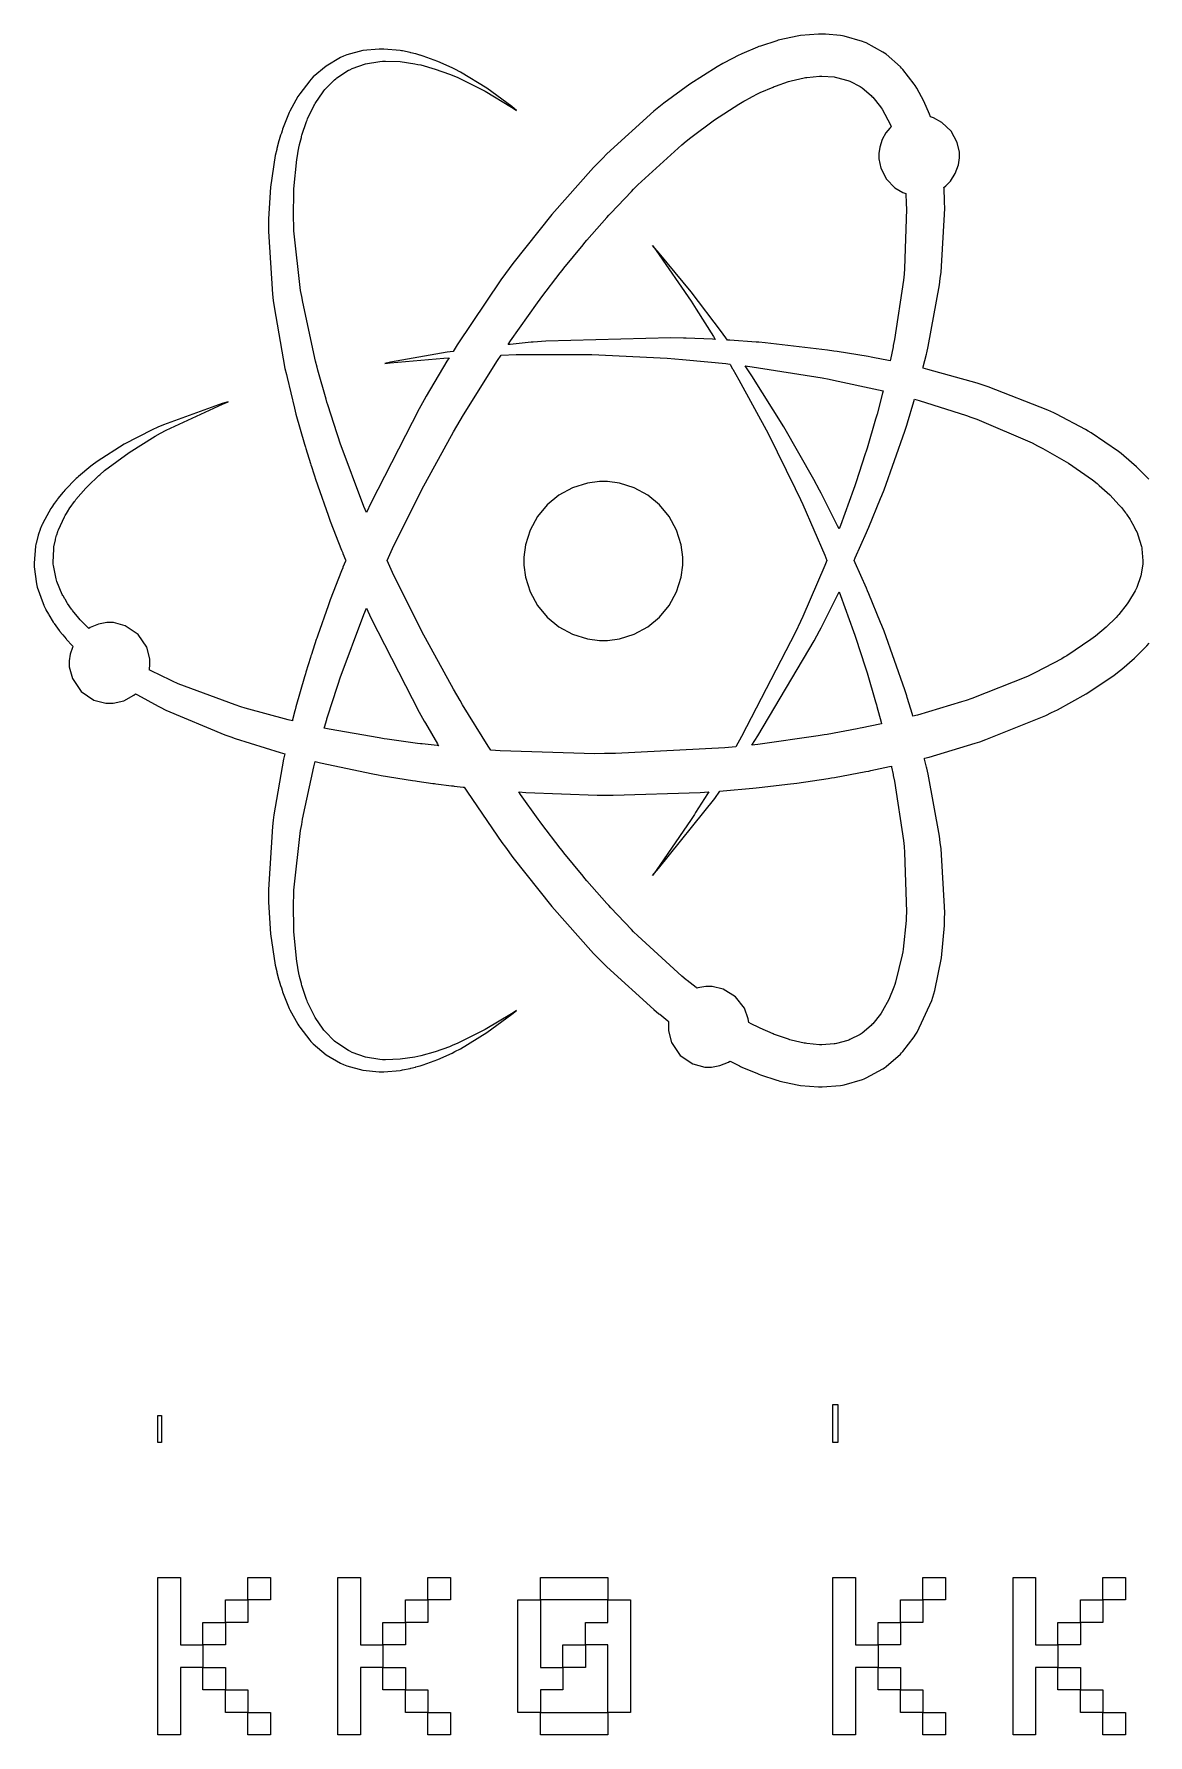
# Model space of a CAD drawing. Extents: x 0 to 3000, y 0 to 2000.
# Drawn here: x 2011.6 to 2176.7, y 1576.7 to 1828.6 of the extents above; entities that cross this region are included whole.
import ezdxf

# ---------------------------------------------------------------- set-up
doc = ezdxf.new("R2010")
doc.units = 0
doc.header["$MEASUREMENT"] = 0
doc.layers.add('design', color=1, linetype='Continuous')
doc.layers.add('invert_pattern', color=3, linetype='Continuous')

msp = doc.modelspace()

# ---------------------------------------------------------------- linework, layer by layer
at = {"layer": 'design'}
msp.add_lwpolyline([(2176.77, 1762.68), (2174.97, 1764.5), (2173.07, 1766.14), (2172.68, 1766.45), (2172.29, 1766.76), (2168.23, 1769.52), (2167.81, 1769.76), (2167.39, 1770.01), (2163.13, 1772.28), (2162.7, 1772.48), (2161.83, 1772.89), (2152.98, 1776.35), (2152.08, 1776.64), (2151.36, 1776.88), (2144.07, 1778.92), (2143.34, 1779.1), (2143.38, 1779.29), (2143.85, 1781.2), (2143.89, 1781.39), (2144.1, 1782.3), (2145.78, 1791.47), (2145.9, 1792.4), (2146.02, 1793.33), (2146.56, 1802.77), (2146.54, 1803.73), (2146.54, 1803.91), (2146.46, 1805.71), (2146.44, 1805.89), (2146.7, 1806.1), (2147.39, 1806.82), (2148.11, 1807.94), (2148.57, 1809.21), (2148.73, 1810.24), (2148.73, 1810.59), (2148.73, 1811.08), (2148.41, 1812.53), (2147.51, 1814.2), (2146.15, 1815.5), (2144.88, 1816.19), (2144.43, 1816.32), (2144.29, 1816.72), (2143.45, 1818.68), (2142.41, 1820.59), (2142.17, 1820.96), (2142.03, 1821.19), (2140.36, 1823.35), (2140.17, 1823.55), (2139.98, 1823.75), (2137.87, 1825.6), (2137.63, 1825.76), (2137.4, 1825.92), (2134.91, 1827.28), (2134.64, 1827.39), (2134.38, 1827.5), (2131.67, 1828.28), (2131.4, 1828.33), (2131.12, 1828.38), (2128.87, 1828.6), (2128.11, 1828.6), (2127.84, 1828.6), (2125.19, 1828.38), (2124.93, 1828.34), (2124.67, 1828.3), (2122.15, 1827.75), (2121.9, 1827.68), (2121.66, 1827.61), (2119.26, 1826.82), (2119.03, 1826.73), (2118.8, 1826.64), (2116.52, 1825.67), (2116.29, 1825.56), (2116.07, 1825.46), (2113.9, 1824.34), (2113.69, 1824.22), (2112.83, 1823.76), (2108.78, 1821.18), (2104.95, 1818.35), (2104.21, 1817.76), (2103.47, 1817.16), (2096.52, 1810.84), (2095.86, 1810.17), (2094.54, 1808.84), (2088.33, 1801.89), (2082.56, 1794.61), (2081.47, 1793.11), (2080.78, 1792.18), (2074.32, 1782.59), (2073.71, 1781.6), (2072.86, 1781.48), (2064.44, 1779.98), (2063.6, 1779.8), (2064.4, 1779.89), (2072.34, 1780.6), (2073.13, 1780.66), (2072.81, 1780.15), (2069.75, 1774.97), (2069.45, 1774.44), (2068.68, 1773.08), (2061.55, 1759.14), (2060.91, 1757.72), (2060.52, 1758.64), (2057, 1768.02), (2056.68, 1768.96), (2056.54, 1769.39), (2055.17, 1773.66), (2055.04, 1774.09), (2054.91, 1774.52), (2053.69, 1778.83), (2053.58, 1779.26), (2053.35, 1780.13), (2051.44, 1788.87), (2051.29, 1789.75), (2051.14, 1790.63), (2050.15, 1799.47), (2050.12, 1800.35), (2050.08, 1801.24), (2050.12, 1805.65), (2050.56, 1810.01), (2050.71, 1810.86), (2050.73, 1810.97), (2050.94, 1812.03), (2050.96, 1812.14), (2050.99, 1812.24), (2051.25, 1813.29), (2051.28, 1813.4), (2051.33, 1813.61), (2052.01, 1815.64), (2052.09, 1815.84), (2052.16, 1816.04), (2053.07, 1817.95), (2053.17, 1818.13), (2053.27, 1818.32), (2054.45, 1820.05), (2054.58, 1820.21), (2054.71, 1820.37), (2056.17, 1821.84), (2056.33, 1821.97), (2056.49, 1822.1), (2058.22, 1823.23), (2058.41, 1823.32), (2058.78, 1823.5), (2060.76, 1824.19), (2062.85, 1824.55), (2063.28, 1824.57), (2063.71, 1824.6), (2065.88, 1824.53), (2068.06, 1824.21), (2068.49, 1824.11), (2068.92, 1824.02), (2071.07, 1823.42), (2073.18, 1822.66), (2073.59, 1822.49), (2074.43, 1822.15), (2078.47, 1820.12), (2082.37, 1817.78), (2083.13, 1817.28), (2082.43, 1817.86), (2078.74, 1820.56), (2074.82, 1822.96), (2074, 1823.38), (2073.59, 1823.59), (2071.48, 1824.54), (2069.29, 1825.34), (2068.84, 1825.48), (2068.78, 1825.49), (2068.22, 1825.66), (2068.17, 1825.67), (2067.48, 1825.84), (2067.37, 1825.87), (2066.21, 1826.1), (2066.09, 1826.12), (2065.86, 1826.16), (2063.48, 1826.38), (2063.24, 1826.38), (2062.76, 1826.38), (2060.34, 1826.14), (2057.96, 1825.5), (2057.51, 1825.3), (2057.05, 1825.11), (2054.91, 1823.85), (2053.01, 1822.24), (2052.67, 1821.88), (2052.5, 1821.69), (2051, 1819.74), (2050.86, 1819.54), (2050.73, 1819.33), (2049.56, 1817.19), (2049.46, 1816.97), (2049.36, 1816.75), (2048.47, 1814.51), (2048.39, 1814.28), (2048.28, 1813.94), (2048.17, 1813.6), (2047.96, 1812.91), (2047.93, 1812.79), (2047.63, 1811.64), (2047.6, 1811.52), (2047.38, 1810.6), (2046.67, 1805.92), (2046.38, 1801.23), (2046.37, 1800.29), (2046.36, 1799.35), (2046.97, 1790.05), (2047.08, 1789.13), (2047.2, 1788.2), (2048.82, 1779.06), (2049.02, 1778.16), (2049.12, 1777.71), (2050.21, 1773.21), (2050.33, 1772.76), (2050.44, 1772.31), (2051.7, 1767.86), (2051.84, 1767.42), (2051.9, 1767.2), (2052.59, 1764.99), (2052.66, 1764.77), (2052.73, 1764.55), (2053.45, 1762.35), (2053.53, 1762.13), (2053.67, 1761.69), (2055.21, 1757.34), (2055.37, 1756.9), (2055.53, 1756.47), (2057.2, 1752.17), (2057.38, 1751.74), (2057.41, 1751.64), (2057.8, 1750.72), (2057.83, 1750.63), (2057.8, 1750.54), (2057.41, 1749.62), (2057.38, 1749.53), (2057.2, 1749.1), (2055.53, 1744.79), (2055.37, 1744.36), (2055.21, 1743.93), (2053.67, 1739.57), (2053.53, 1739.13), (2053.45, 1738.91), (2052.73, 1736.71), (2052.66, 1736.49), (2052.59, 1736.27), (2051.9, 1734.07), (2051.84, 1733.84), (2051.7, 1733.4), (2050.44, 1728.95), (2050.33, 1728.5), (2050.29, 1728.37), (2049.95, 1727), (2049.91, 1726.87), (2049.27, 1727.02), (2042.91, 1728.77), (2042.28, 1728.96), (2041.42, 1729.23), (2032.99, 1732.38), (2032.17, 1732.75), (2031.88, 1732.88), (2029, 1734.27), (2028.72, 1734.42), (2028.73, 1734.5), (2028.81, 1735.22), (2028.81, 1735.45), (2028.81, 1736.04), (2028.34, 1737.78), (2027.06, 1739.68), (2025.16, 1740.96), (2023.42, 1741.42), (2022.84, 1741.42), (2022.43, 1741.42), (2021.21, 1741.2), (2019.98, 1740.7), (2019.75, 1740.56), (2019.68, 1740.63), (2019.01, 1741.3), (2018.94, 1741.37), (2018.72, 1741.6), (2018.5, 1741.84), (2018.08, 1742.32), (2018.01, 1742.4), (2017.34, 1743.23), (2017.28, 1743.31), (2017.21, 1743.4), (2016.61, 1744.26), (2016.56, 1744.35), (2016.23, 1744.88), (2016.2, 1744.93), (2015.95, 1745.38), (2015.93, 1745.43), (2015.83, 1745.61), (2015.02, 1747.51), (2014.97, 1747.7), (2014.91, 1747.9), (2014.52, 1749.9), (2014.5, 1750.1), (2014.48, 1750.31), (2014.55, 1752.35), (2014.58, 1752.56), (2014.59, 1752.66), (2014.8, 1753.67), (2014.82, 1753.78), (2014.99, 1754.38), (2015, 1754.43), (2015.17, 1754.93), (2015.19, 1754.98), (2015.26, 1755.17), (2016.16, 1757.11), (2016.27, 1757.29), (2016.43, 1757.58), (2016.44, 1757.6), (2016.58, 1757.83), (2016.6, 1757.85), (2016.95, 1758.4), (2017.01, 1758.49), (2017.65, 1759.38), (2017.72, 1759.47), (2017.85, 1759.64), (2019.3, 1761.32), (2019.45, 1761.48), (2019.61, 1761.64), (2021.22, 1763.19), (2021.4, 1763.33), (2022.07, 1763.93), (2025.71, 1766.63), (2029.6, 1769.03), (2030.4, 1769.47), (2031.21, 1769.92), (2039.55, 1773.8), (2040.41, 1774.14), (2039.52, 1773.89), (2030.82, 1770.73), (2029.97, 1770.35), (2029.12, 1769.97), (2024.97, 1767.83), (2021.01, 1765.3), (2020.25, 1764.73), (2020.06, 1764.59), (2018.24, 1763.07), (2018.06, 1762.91), (2017.88, 1762.75), (2016.2, 1761.04), (2016.04, 1760.85), (2015.96, 1760.76), (2015.19, 1759.82), (2015.11, 1759.73), (2014.68, 1759.14), (2014.66, 1759.11), (2014.48, 1758.86), (2014.46, 1758.84), (2014.26, 1758.53), (2014.12, 1758.33), (2012.94, 1756.15), (2012.84, 1755.92), (2012.81, 1755.86), (2012.57, 1755.28), (2012.55, 1755.22), (2012.3, 1754.5), (2012.27, 1754.38), (2011.94, 1753.15), (2011.92, 1753.02), (2011.87, 1752.77), (2011.64, 1750.22), (2011.65, 1749.96), (2011.65, 1749.71), (2011.99, 1747.16), (2012.05, 1746.91), (2012.11, 1746.66), (2012.97, 1744.25), (2013.07, 1744.02), (2013.1, 1743.96), (2013.38, 1743.39), (2013.41, 1743.34), (2013.77, 1742.67), (2013.83, 1742.56), (2014.49, 1741.49), (2014.56, 1741.39), (2014.63, 1741.29), (2015.36, 1740.28), (2015.44, 1740.18), (2015.47, 1740.13), (2015.86, 1739.65), (2015.9, 1739.6), (2016.14, 1739.31), (2016.38, 1739.03), (2016.46, 1738.94), (2017.31, 1738.01), (2017.4, 1737.92), (2017.32, 1737.73), (2017.01, 1736.73), (2016.87, 1735.77), (2016.87, 1735.45), (2016.87, 1734.87), (2017.34, 1733.13), (2018.62, 1731.23), (2020.52, 1729.95), (2022.26, 1729.48), (2022.84, 1729.48), (2023.36, 1729.48), (2024.92, 1729.86), (2026.43, 1730.67), (2026.69, 1730.89), (2026.99, 1730.71), (2030.04, 1729.06), (2030.34, 1728.91), (2031.19, 1728.48), (2039.91, 1724.82), (2040.8, 1724.51), (2041.46, 1724.28), (2048.11, 1722.19), (2048.78, 1722), (2048.6, 1721.19), (2047.19, 1712.97), (2047.08, 1712.14), (2046.97, 1711.21), (2046.36, 1701.91), (2046.37, 1700.97), (2046.38, 1700.03), (2046.67, 1695.34), (2047.38, 1690.67), (2047.6, 1689.74), (2047.63, 1689.62), (2047.93, 1688.47), (2047.96, 1688.35), (2048.17, 1687.66), (2048.28, 1687.32), (2048.39, 1686.98), (2048.47, 1686.75), (2049.36, 1684.51), (2049.46, 1684.29), (2049.56, 1684.07), (2050.73, 1681.93), (2050.86, 1681.72), (2051, 1681.52), (2052.5, 1679.57), (2052.67, 1679.38), (2053.01, 1679.02), (2054.91, 1677.42), (2057.05, 1676.15), (2057.51, 1675.96), (2057.96, 1675.77), (2060.34, 1675.12), (2062.76, 1674.88), (2063.24, 1674.88), (2063.48, 1674.89), (2065.86, 1675.1), (2066.09, 1675.14), (2066.21, 1675.16), (2067.37, 1675.39), (2067.48, 1675.42), (2068.17, 1675.59), (2068.22, 1675.61), (2068.78, 1675.77), (2068.84, 1675.78), (2069.29, 1675.92), (2071.48, 1676.72), (2073.59, 1677.67), (2074, 1677.88), (2074.82, 1678.3), (2078.74, 1680.7), (2082.43, 1683.41), (2083.13, 1683.98), (2082.37, 1683.48), (2078.47, 1681.14), (2074.43, 1679.11), (2073.59, 1678.77), (2073.18, 1678.6), (2071.07, 1677.84), (2068.92, 1677.24), (2068.49, 1677.15), (2068.06, 1677.05), (2065.88, 1676.74), (2063.71, 1676.66), (2063.28, 1676.69), (2062.85, 1676.71), (2060.76, 1677.07), (2058.78, 1677.76), (2058.41, 1677.94), (2058.22, 1678.04), (2056.49, 1679.17), (2056.33, 1679.29), (2056.17, 1679.43), (2054.71, 1680.89), (2054.58, 1681.05), (2054.45, 1681.22), (2053.27, 1682.94), (2053.17, 1683.12), (2053.07, 1683.31), (2052.16, 1685.22), (2052.09, 1685.42), (2052.01, 1685.62), (2051.33, 1687.66), (2051.28, 1687.86), (2051.25, 1687.97), (2050.99, 1689.02), (2050.96, 1689.12), (2050.94, 1689.23), (2050.73, 1690.29), (2050.71, 1690.4), (2050.56, 1691.25), (2050.12, 1695.61), (2050.08, 1700.02), (2050.12, 1700.91), (2050.15, 1701.79), (2051.14, 1710.63), (2051.29, 1711.51), (2051.42, 1712.3), (2053.09, 1720.07), (2053.29, 1720.84), (2054.06, 1720.65), (2061.83, 1719.01), (2062.61, 1718.87), (2063.07, 1718.79), (2067.7, 1718.04), (2068.16, 1717.97), (2068.4, 1717.94), (2070.72, 1717.61), (2070.95, 1717.58), (2071.18, 1717.55), (2073.5, 1717.26), (2073.74, 1717.24), (2073.87, 1717.22), (2075.22, 1717.07), (2075.36, 1717.06), (2075.85, 1716.3), (2080.93, 1708.88), (2081.47, 1708.15), (2082.56, 1706.65), (2088.33, 1699.37), (2094.54, 1692.42), (2095.86, 1691.09), (2096.52, 1690.42), (2103.47, 1684.1), (2104.21, 1683.5), (2104.33, 1683.41), (2105.54, 1682.46), (2105.66, 1682.36), (2105.65, 1682.3), (2105.61, 1681.73), (2105.61, 1681.55), (2105.61, 1680.97), (2106.08, 1679.22), (2107.36, 1677.33), (2109.25, 1676.05), (2111, 1675.58), (2111.58, 1675.58), (2111.99, 1675.58), (2113.24, 1675.81), (2114.5, 1676.33), (2114.73, 1676.48), (2114.86, 1676.41), (2116.16, 1675.76), (2116.29, 1675.7), (2116.52, 1675.59), (2118.8, 1674.62), (2119.03, 1674.53), (2119.26, 1674.44), (2121.66, 1673.65), (2121.9, 1673.58), (2122.15, 1673.51), (2124.67, 1672.96), (2124.93, 1672.92), (2125.19, 1672.88), (2127.84, 1672.66), (2128.11, 1672.66), (2128.38, 1672.66), (2131.12, 1672.88), (2131.4, 1672.93), (2131.67, 1672.98), (2134.38, 1673.76), (2134.64, 1673.87), (2134.91, 1673.98), (2137.4, 1675.34), (2137.63, 1675.5), (2137.87, 1675.67), (2139.98, 1677.51), (2140.17, 1677.71), (2140.36, 1677.91), (2142.03, 1680.07), (2142.17, 1680.3), (2142.46, 1680.75), (2144.63, 1685.47), (2144.78, 1685.95), (2145.09, 1686.92), (2146.08, 1691.76), (2146.51, 1696.58), (2146.54, 1697.54), (2146.56, 1698.49), (2146.02, 1707.93), (2145.9, 1708.86), (2145.78, 1709.79), (2144.1, 1718.96), (2143.89, 1719.87), (2143.86, 1719.99), (2143.57, 1721.21), (2143.54, 1721.33), (2144.23, 1721.51), (2151.08, 1723.55), (2151.76, 1723.78), (2152.66, 1724.09), (2161.52, 1727.67), (2162.39, 1728.09), (2163.25, 1728.51), (2167.51, 1730.86), (2171.61, 1733.59), (2172.39, 1734.21), (2172.79, 1734.52), (2174.69, 1736.17), (2176.5, 1737.98), (2176.85, 1738.37)], dxfattribs=at)
for points in [[(2107.76, 1750.55), (2107.76, 1751.14), (2107.52, 1752.92), (2106.84, 1755.13), (2105.75, 1757.13), (2104.31, 1758.88), (2102.57, 1760.31), (2100.57, 1761.4), (2098.36, 1762.09), (2096.58, 1762.32), (2095.99, 1762.32), (2095.39, 1762.32), (2093.61, 1762.09), (2091.4, 1761.4), (2089.4, 1760.31), (2087.66, 1758.88), (2086.22, 1757.13), (2085.14, 1755.13), (2084.45, 1752.92), (2084.21, 1751.14), (2084.21, 1750.55), (2084.21, 1749.95), (2084.45, 1748.17), (2085.14, 1745.96), (2086.22, 1743.96), (2087.66, 1742.22), (2089.4, 1740.78), (2091.4, 1739.7), (2093.61, 1739.01), (2095.39, 1738.77), (2095.99, 1738.77), (2096.58, 1738.77), (2098.36, 1739.01), (2100.57, 1739.7), (2102.57, 1740.78), (2104.31, 1742.22), (2105.75, 1743.96), (2106.84, 1745.96), (2107.52, 1748.17), (2107.76, 1749.95), (2107.76, 1750.55)], [(2130, 1620), (2130, 1625.6), (2130.7, 1625.6), (2130.7, 1620)], [(2030, 1620), (2030, 1624), (2030.5, 1624), (2030.5, 1620)], [(2030, 1576.67), (2030, 1580), (2030, 1583.33), (2030, 1586.67), (2030, 1590), (2030, 1593.33), (2030, 1596.67), (2030, 1600), (2033.33, 1600), (2033.33, 1596.67), (2033.33, 1593.33), (2033.33, 1590), (2036.67, 1590), (2036.67, 1586.67), (2033.33, 1586.67), (2033.33, 1583.33), (2033.33, 1580), (2033.33, 1576.67)], [(2043.33, 1596.67), (2043.33, 1600), (2046.67, 1600), (2046.67, 1596.67)], [(2056.67, 1576.67), (2056.67, 1580), (2056.67, 1583.33), (2056.67, 1586.67), (2056.67, 1590), (2056.67, 1593.33), (2056.67, 1596.67), (2056.67, 1600), (2060, 1600), (2060, 1596.67), (2060, 1593.33), (2060, 1590), (2063.33, 1590), (2063.33, 1586.67), (2060, 1586.67), (2060, 1583.33), (2060, 1580), (2060, 1576.67)], [(2070, 1596.67), (2070, 1600), (2073.33, 1600), (2073.33, 1596.67)], [(2086.67, 1596.67), (2086.67, 1600), (2090, 1600), (2093.33, 1600), (2096.67, 1600), (2096.67, 1596.67), (2093.33, 1596.67), (2090, 1596.67)], [(2130, 1576.67), (2130, 1580), (2130, 1583.33), (2130, 1586.67), (2130, 1590), (2130, 1593.33), (2130, 1596.67), (2130, 1600), (2133.33, 1600), (2133.33, 1596.67), (2133.33, 1593.33), (2133.33, 1590), (2136.67, 1590), (2136.67, 1586.67), (2133.33, 1586.67), (2133.33, 1583.33), (2133.33, 1580), (2133.33, 1576.67)], [(2143.33, 1596.67), (2143.33, 1600), (2146.67, 1600), (2146.67, 1596.67)], [(2156.67, 1576.67), (2156.67, 1580), (2156.67, 1583.33), (2156.67, 1586.67), (2156.67, 1590), (2156.67, 1593.33), (2156.67, 1596.67), (2156.67, 1600), (2160, 1600), (2160, 1596.67), (2160, 1593.33), (2160, 1590), (2163.33, 1590), (2163.33, 1586.67), (2160, 1586.67), (2160, 1583.33), (2160, 1580), (2160, 1576.67)], [(2170, 1596.67), (2170, 1600), (2173.33, 1600), (2173.33, 1596.67)], [(2040, 1593.33), (2040, 1596.67), (2043.33, 1596.67), (2043.33, 1593.33)], [(2066.67, 1593.33), (2066.67, 1596.67), (2070, 1596.67), (2070, 1593.33)], [(2083.33, 1580), (2083.33, 1583.33), (2083.33, 1586.67), (2083.33, 1590), (2083.33, 1593.33), (2083.33, 1596.67), (2086.67, 1596.67), (2086.67, 1593.33), (2086.67, 1590), (2086.67, 1586.67), (2090, 1586.67), (2090, 1583.33), (2086.67, 1583.33), (2086.67, 1580)], [(2096.67, 1580), (2096.67, 1583.33), (2096.67, 1586.67), (2096.67, 1590), (2093.33, 1590), (2093.33, 1593.33), (2096.67, 1593.33), (2096.67, 1596.67), (2100, 1596.67), (2100, 1593.33), (2100, 1590), (2100, 1586.67), (2100, 1583.33), (2100, 1580)], [(2140, 1593.33), (2140, 1596.67), (2143.33, 1596.67), (2143.33, 1593.33)], [(2166.67, 1593.33), (2166.67, 1596.67), (2170, 1596.67), (2170, 1593.33)], [(2036.67, 1590), (2036.67, 1593.33), (2040, 1593.33), (2040, 1590)], [(2063.33, 1590), (2063.33, 1593.33), (2066.67, 1593.33), (2066.67, 1590)], [(2136.67, 1590), (2136.67, 1593.33), (2140, 1593.33), (2140, 1590)], [(2163.33, 1590), (2163.33, 1593.33), (2166.67, 1593.33), (2166.67, 1590)], [(2090, 1586.67), (2090, 1590), (2093.33, 1590), (2093.33, 1586.67)], [(2036.67, 1583.33), (2036.67, 1586.67), (2040, 1586.67), (2040, 1583.33)], [(2063.33, 1583.33), (2063.33, 1586.67), (2066.67, 1586.67), (2066.67, 1583.33)], [(2136.67, 1583.33), (2136.67, 1586.67), (2140, 1586.67), (2140, 1583.33)], [(2163.33, 1583.33), (2163.33, 1586.67), (2166.67, 1586.67), (2166.67, 1583.33)], [(2040, 1580), (2040, 1583.33), (2043.33, 1583.33), (2043.33, 1580)], [(2066.67, 1580), (2066.67, 1583.33), (2070, 1583.33), (2070, 1580)], [(2140, 1580), (2140, 1583.33), (2143.33, 1583.33), (2143.33, 1580)], [(2166.67, 1580), (2166.67, 1583.33), (2170, 1583.33), (2170, 1580)], [(2043.33, 1576.67), (2043.33, 1580), (2046.67, 1580), (2046.67, 1576.67)], [(2070, 1576.67), (2070, 1580), (2073.33, 1580), (2073.33, 1576.67)], [(2086.67, 1576.67), (2086.67, 1580), (2090, 1580), (2093.33, 1580), (2096.67, 1580), (2096.67, 1576.67), (2093.33, 1576.67), (2090, 1576.67)], [(2143.33, 1576.67), (2143.33, 1580), (2146.67, 1580), (2146.67, 1576.67)], [(2170, 1576.67), (2170, 1580), (2173.33, 1580), (2173.33, 1576.67)]]:
    msp.add_lwpolyline(points, close=True, dxfattribs=at)
at = {"layer": 'invert_pattern'}
for points in [[(2086.61, 1789.33), (2086.88, 1789.69), (2089.59, 1793.24), (2089.87, 1793.59), (2090.15, 1793.94), (2092.97, 1797.4), (2093.26, 1797.74), (2093.55, 1798.08), (2096.48, 1801.43), (2096.78, 1801.76), (2097.08, 1802.09), (2100.14, 1805.3), (2100.45, 1805.62), (2101.07, 1806.25), (2107.59, 1812.19), (2108.26, 1812.75), (2108.94, 1813.3), (2112.43, 1815.9), (2116.04, 1818.23), (2116.79, 1818.65), (2116.88, 1818.7), (2117.81, 1819.21), (2117.9, 1819.26), (2118, 1819.31), (2118.94, 1819.78), (2119.03, 1819.83), (2119.22, 1819.92), (2121.12, 1820.75), (2121.31, 1820.82), (2121.5, 1820.9), (2123.43, 1821.56), (2123.62, 1821.61), (2123.81, 1821.67), (2125.73, 1822.11), (2125.92, 1822.14), (2126.11, 1822.17), (2128, 1822.36), (2128.18, 1822.36), (2128.37, 1822.36), (2130.17, 1822.24), (2130.34, 1822.21), (2130.51, 1822.18), (2132.18, 1821.73), (2132.34, 1821.66), (2132.5, 1821.6), (2134.02, 1820.81), (2134.16, 1820.72), (2134.3, 1820.62), (2135.64, 1819.5), (2135.76, 1819.37), (2135.89, 1819.25), (2137.02, 1817.82), (2137.13, 1817.67), (2137.27, 1817.45), (2138.5, 1815.13), (2138.61, 1814.88), (2138.4, 1814.68), (2137.85, 1813.99), (2137.28, 1812.96), (2136.92, 1811.82), (2136.79, 1810.9), (2136.79, 1810.59), (2136.79, 1810.13), (2137.08, 1808.73), (2137.91, 1807.11), (2139.17, 1805.82), (2140.34, 1805.11), (2140.77, 1804.96), (2140.77, 1804.84), (2140.85, 1803.64), (2140.86, 1803.51), (2140.9, 1802.65), (2140.61, 1793.89), (2140.53, 1793.01), (2140.44, 1792.13), (2139.11, 1783.34), (2138.94, 1782.46), (2138.9, 1782.27), (2138.5, 1780.38), (2138.46, 1780.19), (2138.23, 1780.24), (2135.91, 1780.69), (2135.67, 1780.74), (2135.21, 1780.82), (2130.6, 1781.59), (2130.14, 1781.65), (2129.21, 1781.79), (2119.94, 1782.87), (2119.01, 1782.95), (2118.62, 1782.98), (2114.74, 1783.26), (2114.35, 1783.28), (2113.49, 1784.49), (2109, 1790.43), (2104.26, 1796.16), (2103.28, 1797.27), (2103.81, 1796.53), (2108.97, 1789.03), (2109.47, 1788.26), (2109.73, 1787.86), (2112.29, 1783.79), (2112.54, 1783.38), (2112.15, 1783.4), (2108.25, 1783.56), (2107.86, 1783.57), (2106, 1783.62), (2087.44, 1783.11), (2085.59, 1782.96), (2085.28, 1782.94), (2082.17, 1782.64), (2081.86, 1782.61), (2082.24, 1783.18), (2086.21, 1788.78), (2086.61, 1789.33)], [(2074.76, 1771.37), (2075.25, 1772.19), (2080.29, 1780.26), (2080.82, 1781.05), (2083.06, 1781.13), (2094.28, 1781.12), (2105.46, 1780.59), (2107.69, 1780.41), (2108.27, 1780.36), (2114.14, 1779.79), (2114.72, 1779.72), (2114.76, 1779.66), (2115.13, 1779.03), (2115.17, 1778.97), (2116.07, 1777.4), (2120.4, 1769.42), (2124.41, 1761.31), (2125.17, 1759.66), (2125.51, 1758.92), (2128.78, 1751.39), (2129.09, 1750.63), (2128.78, 1749.87), (2125.51, 1742.35), (2125.17, 1741.6), (2124.44, 1740.02), (2116.46, 1724.56), (2115.59, 1723.04), (2113.98, 1722.88), (2097.77, 1722.04), (2096.14, 1722.02), (2094.74, 1722.01), (2080.71, 1722.42), (2079.31, 1722.52), (2078.92, 1723.12), (2075.13, 1729.27), (2074.76, 1729.89), (2073.78, 1731.57), (2069.1, 1740.12), (2064.77, 1748.86), (2063.97, 1750.63), (2064.77, 1752.41), (2069.1, 1761.14), (2073.78, 1769.69), (2074.76, 1771.37)], [(2130.93, 1755.3), (2130.69, 1755.78), (2128.25, 1760.59), (2128, 1761.06), (2127.16, 1762.64), (2122.74, 1770.41), (2118, 1777.97), (2117, 1779.45), (2118.04, 1779.32), (2128.4, 1777.68), (2129.42, 1777.48), (2130.09, 1777.35), (2136.76, 1775.9), (2137.42, 1775.74), (2137.34, 1775.43), (2136.53, 1772.32), (2136.45, 1772.01), (2136.32, 1771.58), (2135.06, 1767.27), (2134.92, 1766.84), (2134.79, 1766.41), (2133.39, 1762.12), (2133.25, 1761.7), (2133.06, 1761.16), (2131.13, 1755.83), (2130.93, 1755.3)], [(2175.9, 1750.42), (2175.89, 1750.07), (2175.6, 1748.34), (2175, 1746.64), (2174.85, 1746.31), (2174.76, 1746.14), (2173.8, 1744.51), (2173.69, 1744.35), (2173.58, 1744.19), (2172.34, 1742.65), (2172.21, 1742.5), (2171.94, 1742.2), (2170.47, 1740.77), (2168.87, 1739.42), (2168.54, 1739.16), (2168.2, 1738.9), (2164.64, 1736.52), (2164.26, 1736.29), (2163.89, 1736.07), (2160.02, 1734.03), (2159.62, 1733.84), (2158.82, 1733.46), (2150.56, 1730.17), (2149.71, 1729.89), (2149.06, 1729.68), (2142.51, 1727.74), (2141.85, 1727.57), (2141.78, 1727.82), (2141.01, 1730.33), (2140.93, 1730.58), (2140.65, 1731.46), (2137.56, 1740.16), (2137.22, 1741.02), (2137.05, 1741.45), (2135.31, 1745.71), (2135.13, 1746.13), (2134.97, 1746.51), (2133.31, 1750.26), (2133.14, 1750.63), (2133.31, 1751), (2134.97, 1754.75), (2135.13, 1755.13), (2135.31, 1755.55), (2137.05, 1759.81), (2137.22, 1760.24), (2137.56, 1761.1), (2140.65, 1769.8), (2140.93, 1770.68), (2141.03, 1771), (2142, 1774.19), (2142.09, 1774.51), (2142.79, 1774.31), (2149.76, 1772.09), (2150.44, 1771.85), (2151.29, 1771.54), (2159.52, 1768.03), (2160.31, 1767.63), (2161.1, 1767.22), (2164.91, 1765.03), (2168.46, 1762.56), (2169.12, 1762.02), (2169.45, 1761.74), (2171, 1760.33), (2172.41, 1758.84), (2172.67, 1758.52), (2172.74, 1758.45), (2173.35, 1757.66), (2173.41, 1757.58), (2173.46, 1757.49), (2174.01, 1756.68), (2174.06, 1756.6), (2174.12, 1756.52), (2174.59, 1755.69), (2174.64, 1755.6), (2174.89, 1755.09), (2174.91, 1755.05), (2175.09, 1754.63), (2175.11, 1754.58), (2175.18, 1754.41), (2175.7, 1752.69), (2175.74, 1752.51), (2175.77, 1752.34), (2175.9, 1750.59), (2175.9, 1750.42)], [(2133.25, 1739.56), (2133.39, 1739.13), (2134.79, 1734.86), (2134.92, 1734.43), (2135.06, 1734), (2136.32, 1729.68), (2136.45, 1729.25), (2136.51, 1729.02), (2137.13, 1726.68), (2137.19, 1726.45), (2136.93, 1726.39), (2134.3, 1725.83), (2134.04, 1725.77), (2133.6, 1725.68), (2129.15, 1724.86), (2128.7, 1724.78), (2127.81, 1724.63), (2118.89, 1723.39), (2117.99, 1723.29), (2118.89, 1724.66), (2127.23, 1738.75), (2128, 1740.2), (2128.25, 1740.67), (2130.69, 1745.48), (2130.93, 1745.96), (2131.13, 1745.43), (2133.06, 1740.1), (2133.25, 1739.56)], [(2068.9, 1723.49), (2068.45, 1723.54), (2063.95, 1724.16), (2063.5, 1724.23), (2062.76, 1724.34), (2055.38, 1725.65), (2054.64, 1725.81), (2054.68, 1725.92), (2055.01, 1727.06), (2055.04, 1727.17), (2055.17, 1727.6), (2056.54, 1731.87), (2056.68, 1732.3), (2057, 1733.25), (2060.52, 1742.62), (2060.91, 1743.54), (2061.55, 1742.12), (2068.68, 1728.18), (2069.45, 1726.82), (2069.62, 1726.51), (2071.39, 1723.49), (2071.57, 1723.18), (2071.35, 1723.21), (2069.12, 1723.46), (2068.9, 1723.49)], [(2140.86, 1697.74), (2140.84, 1697.31), (2140.4, 1693.05), (2140.33, 1692.64), (2140.26, 1692.22), (2139.28, 1688.19), (2139.15, 1687.81), (2139.02, 1687.43), (2138.26, 1685.59), (2137.34, 1683.91), (2137.13, 1683.6), (2137.02, 1683.44), (2135.89, 1682.01), (2135.76, 1681.89), (2135.64, 1681.76), (2134.3, 1680.64), (2134.16, 1680.54), (2134.02, 1680.44), (2132.5, 1679.66), (2132.34, 1679.6), (2132.18, 1679.53), (2130.51, 1679.08), (2130.34, 1679.05), (2130.17, 1679.02), (2128.37, 1678.9), (2128.18, 1678.9), (2128, 1678.9), (2126.11, 1679.09), (2125.92, 1679.12), (2125.73, 1679.15), (2123.81, 1679.59), (2123.62, 1679.65), (2123.43, 1679.71), (2121.5, 1680.36), (2121.31, 1680.44), (2121.12, 1680.51), (2119.22, 1681.35), (2119.03, 1681.43), (2118.94, 1681.48), (2118, 1681.96), (2117.9, 1682), (2117.87, 1682.02), (2117.54, 1682.2), (2117.51, 1682.21), (2117.45, 1682.75), (2116.88, 1684.3), (2115.57, 1685.99), (2113.75, 1687.11), (2112.12, 1687.52), (2111.58, 1687.52), (2111.14, 1687.52), (2109.98, 1687.31), (2109.85, 1687.26), (2109.71, 1687.37), (2108.39, 1688.41), (2108.26, 1688.51), (2107.59, 1689.07), (2101.07, 1695.01), (2100.45, 1695.64), (2100.14, 1695.96), (2097.08, 1699.18), (2096.78, 1699.5), (2096.48, 1699.83), (2093.55, 1703.18), (2093.26, 1703.52), (2092.97, 1703.86), (2090.15, 1707.32), (2089.87, 1707.67), (2089.59, 1708.02), (2086.88, 1711.58), (2086.61, 1711.93), (2086.34, 1712.3), (2083.7, 1715.98), (2083.44, 1716.35), (2084.49, 1716.28), (2095.09, 1715.89), (2096.15, 1715.88), (2097.43, 1715.88), (2110.3, 1716.26), (2111.59, 1716.34), (2111.41, 1716.06), (2109.65, 1713.28), (2109.47, 1713), (2108.97, 1712.24), (2103.81, 1704.73), (2103.28, 1703.99), (2104.16, 1704.99), (2112.48, 1715.38), (2113.26, 1716.46), (2113.71, 1716.49), (2118.15, 1716.89), (2118.6, 1716.93), (2119.06, 1716.98), (2123.72, 1717.53), (2124.19, 1717.59), (2124.65, 1717.65), (2129.3, 1718.34), (2129.77, 1718.42), (2130.23, 1718.5), (2134.86, 1719.35), (2135.32, 1719.44), (2135.6, 1719.5), (2138.38, 1720.09), (2138.65, 1720.15), (2138.68, 1720.03), (2138.91, 1718.91), (2138.94, 1718.8), (2139.11, 1717.92), (2140.44, 1709.13), (2140.53, 1708.25), (2140.61, 1707.37), (2140.9, 1698.61), (2140.86, 1697.74)]]:
    msp.add_lwpolyline(points, close=True, dxfattribs=at)

doc.saveas('drawing.dxf')
